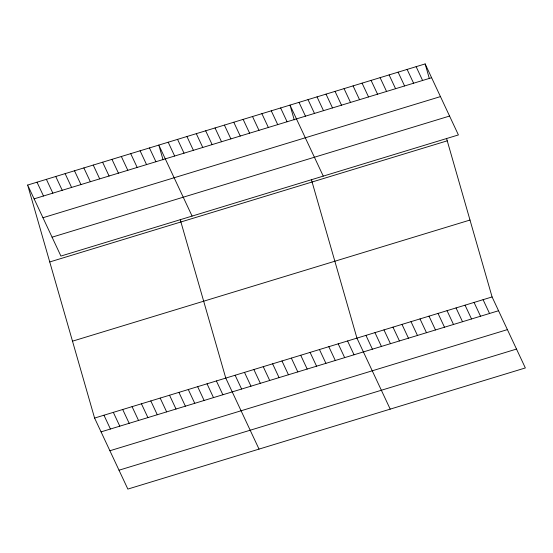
<?xml version="1.0" encoding="UTF-8"?>
<svg xmlns="http://www.w3.org/2000/svg" width="553" height="553" viewBox="0 0 553 553"><rect width="100%" height="100%" fill="white"/><g stroke="black" fill="none" stroke-linecap="round" stroke-linejoin="round"><path stroke-width="0.83" d="M27.65 185.055L425.146 63.92L458.409 134.932L60.913 256.06L27.65 185.055L94.591 418.068L127.854 489.08L525.35 367.945L492.087 296.94L446.568 138.485M34.113 198.852L431.61 77.724M42.954 217.73L440.451 96.602M52.072 237.182L449.561 116.054M49.742 261.949L447.239 140.821M72.498 341.173L469.995 220.046M94.591 418.068L492.087 296.94M101.054 431.872L498.55 310.738M109.902 450.75L507.398 329.616M119.013 470.202L516.509 349.067M416.132 66.671L422.603 80.468M407.126 69.415L413.589 83.213M398.119 72.16L404.582 85.957M389.105 74.904L395.568 88.701M380.098 77.648L386.561 91.452M483.08 299.685L489.543 313.489M371.084 80.399L377.554 94.197M474.066 302.429L480.529 316.233M362.077 83.144L368.54 96.941M465.059 305.18L471.522 318.977M353.07 85.888L359.533 99.685M456.045 307.924L462.515 321.722M344.056 88.632L350.519 102.429M447.038 310.668L453.501 324.466M335.049 91.376L341.512 105.181M438.031 313.413L444.494 327.217M326.035 94.128L332.498 107.925M429.017 316.157L435.481 329.961M317.028 96.872L323.491 110.669M420.01 318.908L426.474 332.706M308.014 99.616L314.484 113.413M410.997 321.652L417.46 335.45M299.007 102.36L305.47 116.158M401.99 324.397L408.453 338.194M323.256 176.117L290 105.105L294.237 119.863M392.976 327.141L399.446 340.938M280.627 107.959L287.09 121.764M383.969 329.885L390.432 343.69M271.26 110.814L277.724 124.619M374.962 332.636L381.425 346.434M365.948 335.381L372.411 349.178M261.887 113.669L268.35 127.473M390.204 409.13L356.941 338.125L311.422 179.67M252.521 116.531L258.984 130.328M347.567 340.98L354.031 354.777M243.147 119.386L249.61 133.183M338.201 343.835L344.664 357.632M233.781 122.241L240.244 136.038M328.828 346.69L335.298 360.487M224.407 125.096L230.877 138.893M319.461 349.544L325.924 363.342M215.041 127.95L221.504 141.748M310.095 352.399L316.558 366.204M205.675 130.805L212.138 144.603M300.721 355.254L307.185 369.058M196.301 133.66L202.764 147.457M291.355 358.109L297.818 371.913M186.935 136.515L193.398 150.312M281.982 360.964L288.445 374.768M177.561 139.37L184.025 153.167M272.615 363.819L279.078 377.623M168.195 142.225L174.658 156.022M263.242 366.674L269.705 380.478M192.085 216.085L158.822 145.08L163.066 159.838M253.875 369.535L260.339 383.333M149.455 147.934L155.918 161.732M244.502 372.39L250.972 386.188M140.082 150.789L146.552 164.587M235.136 375.245L241.599 389.042M130.715 153.644L137.179 167.441M259.025 449.105L225.769 378.1L180.243 219.645M121.342 156.499L127.812 170.303M216.396 380.955L222.859 394.752M111.976 159.354L118.439 173.158M207.029 383.81L213.493 397.607M102.609 162.209L109.072 176.013M197.656 386.665L204.119 400.462M93.236 165.064L99.699 178.868M188.29 389.519L194.753 403.317M83.869 167.918L90.333 181.723M178.916 392.374L185.379 406.172M74.496 170.773L80.959 184.578M169.55 395.229L176.013 409.026M65.13 173.635L71.593 187.432M160.176 398.084L166.647 411.881M55.756 176.49L62.219 190.287M150.81 400.939L157.273 414.736M46.39 179.345L52.853 193.142M141.437 403.794L147.907 417.591M37.016 182.2L43.487 195.997M132.07 406.649L138.533 420.446M122.704 409.503L129.167 423.308M113.33 412.358L119.794 426.163M103.964 415.213L110.427 429.017M425.146 63.92L429.384 78.678"/></g></svg>
